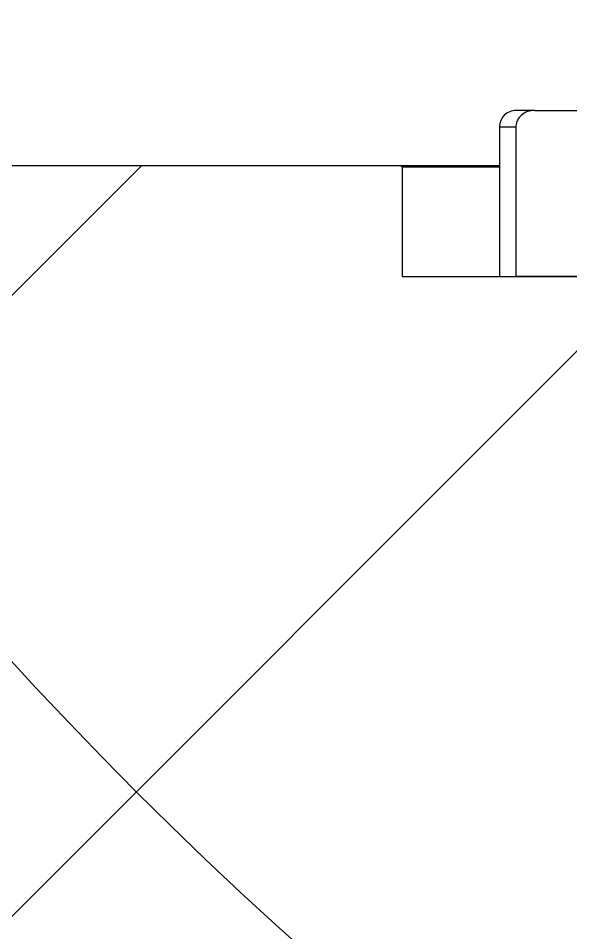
# Model space of a CAD drawing. Header units: millimetres. Extents: x -48 to 1187, y 2 to 839.
# Drawn here: x 113.01 to 117.01, y 376.87 to 383.49 of the extents above; entities that cross this region are included whole.
import ezdxf

# ---------------------------------------------------------------- set-up
doc = ezdxf.new("R2010")
doc.units = ezdxf.units.MM

# ---------------------------------------------------------------- blocks, each defined once
blk = doc.blocks.new('SW_HATCH_1')
at = {"color": 0, "linetype": 'Continuous', "lineweight": 18}
for p, q in [((-45.6621, 3.7293), (-41.3914, 8)), ((-43.5287, 1.3726), (-38.1656, 6.7357))]:
    blk.add_line(p, q, dxfattribs=at)

msp = doc.modelspace()

# ---------------------------------------------------------------- linework, layer by layer
at = {"color": 7, "linetype": 'Continuous', "lineweight": 25}
for p, q in [((116.747644, 382.819202), (116.612389, 382.819202)), ((116.747644, 382.819202), (117.109488, 382.819202)), ((116.492389, 382.699202), (116.492389, 381.619202)), ((116.610965, 382.699202), (116.492389, 382.699202)), ((116.610965, 382.699202), (116.610965, 381.619202)), ((115.77901, 382.419202), (106.684843, 382.419202)), ((115.77901, 382.419202), (115.78938, 382.409202)), ((116.492389, 382.419202), (115.77901, 382.419202)), ((116.492389, 382.409202), (115.78938, 382.409202)), ((115.78938, 382.409202), (115.78938, 381.619202)), ((115.78938, 381.619202), (117.128068, 381.619202)), ((117.176853, 381.619202), (116.610965, 381.619202))]:
    msp.add_line(p, q, dxfattribs=at)
at = {"color": 7, "linetype": 'Continuous', "lineweight": 18}
msp.add_circle((134.392389, 398.419203), 29.029052, dxfattribs=at)
at = {"color": 7, "linetype": 'Continuous', "lineweight": 25}
for centre, radius, start, end in [((116.612389, 382.699202), 0.12, 90.0000004, 180.0000004), ((134.392389, 398.419203), 32, 210.0188537, 228.5903783), ((134.392389, 398.419203), 34.4, 207.8274764, 238.4491008), ((134.392389, 398.419203), 32.44, 209.7591922, 236.2982027)]:
    msp.add_arc(centre, radius, start, end, dxfattribs=at)
msp.add_open_spline([(116.747644, 382.819202), (116.73011, 382.817558), (116.695014, 382.814266), (116.650062, 382.787818), (116.620787, 382.750634), (116.611509, 382.718952), (116.611052, 382.702352), (116.610965, 382.699202)], degree=3, knots=[0, 0, 0, 0, 0.26048468, 0.52139032, 0.75212954, 0.95296683, 1, 1, 1, 1], dxfattribs=at)

# ---------------------------------------------------------------- block references
at = {"color": 7, "linetype": 'Continuous', "lineweight": 18}
msp.add_blockref('SW_HATCH_1', (155.29367, 374.419203), dxfattribs=at)

doc.saveas('drawing.dxf')
